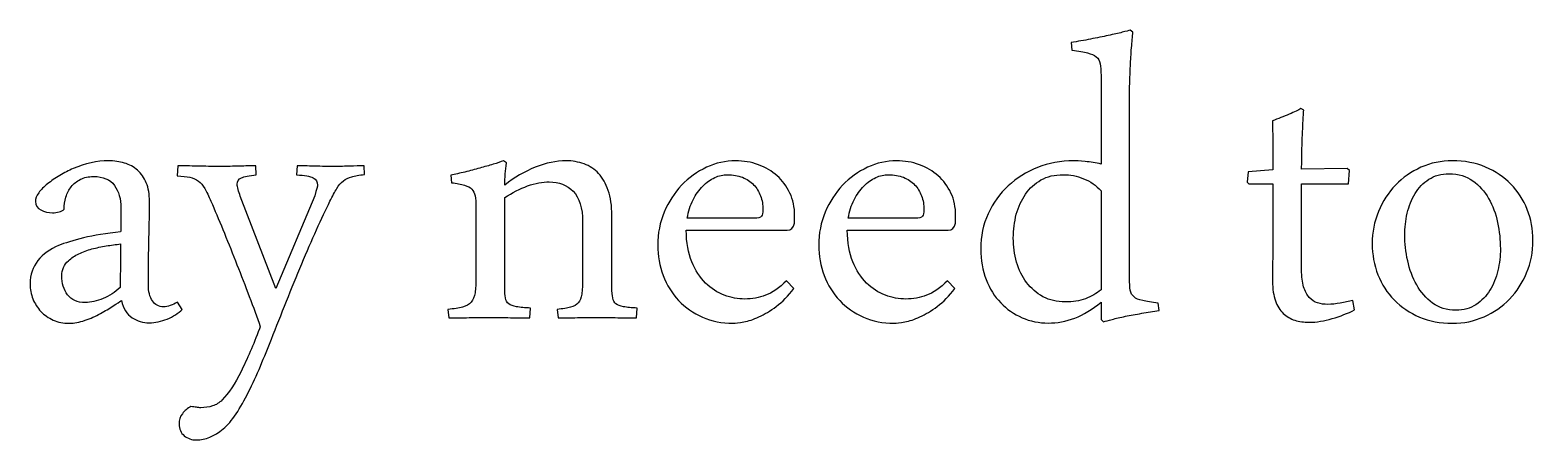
# Model space of a CAD drawing. Extents: x -294 to 276, y -108 to 146.
# Drawn here: x 41.1 to 64.42, y 48.2 to 54.56 of the extents above; entities that cross this region are included whole.
import ezdxf

# ---------------------------------------------------------------- set-up
doc = ezdxf.new("R2010")
doc.units = 0
doc.header["$MEASUREMENT"] = 0
doc.layers.add('OUTLINE', color=7, linetype='CONTINUOUS')

msp = doc.modelspace()

# ---------------------------------------------------------------- linework, layer by layer
at = {"layer": 'OUTLINE', "color": 250}
for points, knots in [([(58.2103, 54.5315), (58.2018, 54.4623), (58.1948, 54.3805), (58.1877, 54.2873), (58.1877, 54.2873), (58.1807, 54.1928), (58.175, 54.0996), (58.1708, 54.0051), (58.1708, 54.0051), (58.1665, 53.912), (58.1637, 53.8245), (58.1609, 53.7412), (58.1609, 53.7412), (58.1581, 53.658), (58.1567, 53.5931), (58.1567, 53.5423), (58.1567, 53.5423), (58.1567, 53.5423), (58.1567, 50.7144), (58.1567, 50.7144), (58.1567, 50.7144), (58.1567, 50.6354), (58.1609, 50.5719), (58.1694, 50.5267), (58.1694, 50.5267), (58.1778, 50.4815), (58.1962, 50.4463), (58.2272, 50.4209), (58.2272, 50.4209), (58.2569, 50.3969), (58.302, 50.3785), (58.3613, 50.3658), (58.3613, 50.3658), (58.4205, 50.3531), (58.4996, 50.3404), (58.5998, 50.3263), (58.5998, 50.3263), (58.5998, 50.3263), (58.6153, 50.2106), (58.6153, 50.2106), (58.6153, 50.2106), (58.5278, 50.1965), (58.4375, 50.1824), (58.3472, 50.1669), (58.3472, 50.1669), (58.2554, 50.1528), (58.1708, 50.1358), (58.0932, 50.1203), (58.0932, 50.1203), (58.0141, 50.1034), (57.945, 50.0878), (57.8857, 50.0723), (57.8857, 50.0723), (57.8265, 50.0568), (57.7827, 50.0455), (57.7559, 50.037), (57.7559, 50.037), (57.7559, 50.037), (57.715, 50.0695), (57.715, 50.0695), (57.715, 50.0695), (57.715, 50.0695), (57.715, 50.339), (57.715, 50.339), (57.715, 50.339), (57.5795, 50.2261), (57.4441, 50.1443), (57.3072, 50.0935), (57.3072, 50.0935), (57.1703, 50.0413), (57.0334, 50.0159), (56.8965, 50.0159), (56.8965, 50.0159), (56.7526, 50.0159), (56.6171, 50.0441), (56.4901, 50.0991), (56.4901, 50.0991), (56.3645, 50.1542), (56.2531, 50.2318), (56.1585, 50.3306), (56.1585, 50.3306), (56.0626, 50.4293), (55.9878, 50.5507), (55.9327, 50.6918), (55.9327, 50.6918), (55.8777, 50.8343), (55.8495, 50.9924), (55.8495, 51.1659), (55.8495, 51.1659), (55.8495, 51.3635), (55.8876, 51.5469), (55.9638, 51.7135), (55.9638, 51.7135), (56.04, 51.88), (56.143, 52.0239), (56.2742, 52.1453), (56.2742, 52.1453), (56.4041, 52.2666), (56.5565, 52.3612), (56.73, 52.4303), (56.73, 52.4303), (56.9036, 52.4994), (57.0899, 52.5347), (57.2888, 52.5347), (57.2888, 52.5347), (57.3269, 52.5347), (57.3876, 52.5305), (57.4709, 52.5234), (57.4709, 52.5234), (57.5527, 52.5164), (57.6346, 52.5037), (57.715, 52.4839), (57.715, 52.4839), (57.715, 52.4839), (57.715, 53.8569), (57.715, 53.8569), (57.715, 53.8569), (57.715, 53.9345), (57.7108, 53.9952), (57.7023, 54.0404), (57.7023, 54.0404), (57.6938, 54.0869), (57.6741, 54.1222), (57.6416, 54.149), (57.6416, 54.149), (57.6106, 54.1744), (57.5654, 54.1942), (57.5061, 54.2083), (57.5061, 54.2083), (57.4469, 54.2224), (57.3664, 54.2379), (57.2634, 54.2535), (57.2634, 54.2535), (57.2634, 54.2535), (57.2521, 54.3692), (57.2521, 54.3692), (57.2521, 54.3692), (57.3537, 54.3861), (57.4539, 54.4045), (57.5527, 54.4228), (57.5527, 54.4228), (57.6529, 54.4426), (57.7446, 54.4609), (57.8279, 54.4792), (57.8279, 54.4792), (57.9125, 54.4976), (57.9845, 54.5131), (58.0438, 54.5286), (58.0438, 54.5286), (58.103, 54.5442), (58.144, 54.5554), (58.1694, 54.5639), (58.1694, 54.5639), (58.1694, 54.5639), (58.2103, 54.5315), (58.2103, 54.5315)], [0, 0, 0, 0, 0.025, 0.025, 0.025, 0.025, 0.05, 0.05, 0.05, 0.05, 0.075, 0.075, 0.075, 0.075, 0.1, 0.1, 0.1, 0.1, 0.125, 0.125, 0.125, 0.125, 0.15, 0.15, 0.15, 0.15, 0.175, 0.175, 0.175, 0.175, 0.2, 0.2, 0.2, 0.2, 0.225, 0.225, 0.225, 0.225, 0.25, 0.25, 0.25, 0.25, 0.275, 0.275, 0.275, 0.275, 0.3, 0.3, 0.3, 0.3, 0.325, 0.325, 0.325, 0.325, 0.35, 0.35, 0.35, 0.35, 0.375, 0.375, 0.375, 0.375, 0.4, 0.4, 0.4, 0.4, 0.425, 0.425, 0.425, 0.425, 0.45, 0.45, 0.45, 0.45, 0.475, 0.475, 0.475, 0.475, 0.5, 0.5, 0.5, 0.5, 0.525, 0.525, 0.525, 0.525, 0.55, 0.55, 0.55, 0.55, 0.575, 0.575, 0.575, 0.575, 0.6, 0.6, 0.6, 0.6, 0.625, 0.625, 0.625, 0.625, 0.65, 0.65, 0.65, 0.65, 0.675, 0.675, 0.675, 0.675, 0.7, 0.7, 0.7, 0.7, 0.725, 0.725, 0.725, 0.725, 0.75, 0.75, 0.75, 0.75, 0.775, 0.775, 0.775, 0.775, 0.8, 0.8, 0.8, 0.8, 0.825, 0.825, 0.825, 0.825, 0.85, 0.85, 0.85, 0.85, 0.875, 0.875, 0.875, 0.875, 0.9, 0.9, 0.9, 0.9, 0.925, 0.925, 0.925, 0.925, 0.95, 0.95, 0.95, 0.95, 1, 1, 1, 1]), ([(60.8604, 53.3193), (60.8548, 53.253), (60.8491, 53.1768), (60.8463, 53.0907), (60.8463, 53.0907), (60.8421, 53.0032), (60.8378, 52.9171), (60.835, 52.8296), (60.835, 52.8296), (60.8322, 52.7422), (60.8308, 52.6617), (60.8294, 52.5855), (60.8294, 52.5855), (60.828, 52.5093), (60.8266, 52.4486), (60.8266, 52.4021), (60.8266, 52.4021), (60.8266, 52.4021), (61.5335, 52.4148), (61.5335, 52.4148), (61.5335, 52.4148), (61.5335, 52.4148), (61.5674, 52.3851), (61.5674, 52.3851), (61.5674, 52.3851), (61.5674, 52.3851), (61.5547, 52.1749), (61.5547, 52.1749), (61.5547, 52.1749), (61.5547, 52.1749), (60.8266, 52.1749), (60.8266, 52.1749), (60.8266, 52.1749), (60.8266, 52.1749), (60.8266, 50.8428), (60.8266, 50.8428), (60.8266, 50.8428), (60.8266, 50.7355), (60.8378, 50.6481), (60.8576, 50.5789), (60.8576, 50.5789), (60.8788, 50.5098), (60.907, 50.4547), (60.9451, 50.4138), (60.9451, 50.4138), (60.9818, 50.3715), (61.0255, 50.3433), (61.0749, 50.3291), (61.0749, 50.3291), (61.1243, 50.3136), (61.1779, 50.3052), (61.2358, 50.3052), (61.2358, 50.3052), (61.2965, 50.3052), (61.36, 50.3122), (61.4263, 50.3263), (61.4263, 50.3263), (61.4926, 50.3404), (61.5575, 50.3545), (61.621, 50.3672), (61.621, 50.3672), (61.621, 50.3672), (61.6492, 50.2191), (61.6492, 50.2191), (61.6492, 50.2191), (61.542, 50.1669), (61.4263, 50.1217), (61.3021, 50.085), (61.3021, 50.085), (61.1779, 50.0469), (61.058, 50.0286), (60.9423, 50.0286), (60.9423, 50.0286), (60.8632, 50.0286), (60.7885, 50.0385), (60.7221, 50.0596), (60.7221, 50.0596), (60.6544, 50.0808), (60.5937, 50.1161), (60.5415, 50.1655), (60.5415, 50.1655), (60.4893, 50.2148), (60.4484, 50.2798), (60.4202, 50.3616), (60.4202, 50.3616), (60.3905, 50.4434), (60.3764, 50.5422), (60.3764, 50.6608), (60.3764, 50.6608), (60.3764, 50.6608), (60.3764, 50.7722), (60.3764, 50.7722), (60.3764, 50.7722), (60.3764, 50.823), (60.3764, 50.9021), (60.3778, 51.0121), (60.3778, 51.0121), (60.3792, 51.1236), (60.3806, 51.2704), (60.3806, 51.4552), (60.3806, 51.4552), (60.3806, 51.4552), (60.3806, 52.1749), (60.3806, 52.1749), (60.3806, 52.1749), (60.3806, 52.1749), (60.0081, 52.1749), (60.0081, 52.1749), (60.0081, 52.1749), (60.0081, 52.1749), (59.9799, 52.2031), (59.9799, 52.2031), (59.9799, 52.2031), (59.9799, 52.2031), (59.9954, 52.364), (59.9954, 52.364), (59.9954, 52.364), (59.9954, 52.364), (60.3806, 52.3936), (60.3806, 52.3936), (60.3806, 52.3936), (60.3806, 52.3936), (60.3806, 52.7365), (60.3806, 52.7365), (60.3806, 52.7365), (60.3806, 52.8057), (60.3792, 52.8762), (60.3778, 52.9468), (60.3778, 52.9468), (60.3764, 53.0187), (60.3764, 53.0879), (60.3764, 53.1542), (60.3764, 53.1542), (60.4173, 53.1711), (60.4611, 53.1881), (60.5048, 53.2064), (60.5048, 53.2064), (60.5486, 53.2233), (60.5909, 53.2417), (60.6332, 53.2572), (60.6332, 53.2572), (60.6742, 53.2741), (60.7108, 53.2897), (60.7419, 53.3052), (60.7419, 53.3052), (60.7743, 53.3207), (60.7983, 53.3334), (60.8153, 53.3447), (60.8153, 53.3447), (60.8153, 53.3447), (60.8604, 53.3193), (60.8604, 53.3193)], [0, 0, 0, 0, 0.025641, 0.025641, 0.025641, 0.025641, 0.0512821, 0.0512821, 0.0512821, 0.0512821, 0.0769231, 0.0769231, 0.0769231, 0.0769231, 0.1025641, 0.1025641, 0.1025641, 0.1025641, 0.1282051, 0.1282051, 0.1282051, 0.1282051, 0.1538462, 0.1538462, 0.1538462, 0.1538462, 0.1794872, 0.1794872, 0.1794872, 0.1794872, 0.2051282, 0.2051282, 0.2051282, 0.2051282, 0.2307692, 0.2307692, 0.2307692, 0.2307692, 0.2564103, 0.2564103, 0.2564103, 0.2564103, 0.2820513, 0.2820513, 0.2820513, 0.2820513, 0.3076923, 0.3076923, 0.3076923, 0.3076923, 0.3333333, 0.3333333, 0.3333333, 0.3333333, 0.3589744, 0.3589744, 0.3589744, 0.3589744, 0.3846154, 0.3846154, 0.3846154, 0.3846154, 0.4102564, 0.4102564, 0.4102564, 0.4102564, 0.4358974, 0.4358974, 0.4358974, 0.4358974, 0.4615385, 0.4615385, 0.4615385, 0.4615385, 0.4871795, 0.4871795, 0.4871795, 0.4871795, 0.5128205, 0.5128205, 0.5128205, 0.5128205, 0.5384615, 0.5384615, 0.5384615, 0.5384615, 0.5641026, 0.5641026, 0.5641026, 0.5641026, 0.5897436, 0.5897436, 0.5897436, 0.5897436, 0.6153846, 0.6153846, 0.6153846, 0.6153846, 0.6410256, 0.6410256, 0.6410256, 0.6410256, 0.6666667, 0.6666667, 0.6666667, 0.6666667, 0.6923077, 0.6923077, 0.6923077, 0.6923077, 0.7179487, 0.7179487, 0.7179487, 0.7179487, 0.7435897, 0.7435897, 0.7435897, 0.7435897, 0.7692308, 0.7692308, 0.7692308, 0.7692308, 0.7948718, 0.7948718, 0.7948718, 0.7948718, 0.8205128, 0.8205128, 0.8205128, 0.8205128, 0.8461538, 0.8461538, 0.8461538, 0.8461538, 0.8717949, 0.8717949, 0.8717949, 0.8717949, 0.8974359, 0.8974359, 0.8974359, 0.8974359, 0.9230769, 0.9230769, 0.9230769, 0.9230769, 0.9487179, 0.9487179, 0.9487179, 0.9487179, 1, 1, 1, 1]), ([(42.5074, 51.4298), (42.5102, 51.4496), (42.5116, 51.4736), (42.5116, 51.5004), (42.5116, 51.5004), (42.5116, 51.5004), (42.5116, 51.8024), (42.5116, 51.8024), (42.5116, 51.8024), (42.5116, 51.9435), (42.4777, 52.0592), (42.4114, 52.1523), (42.4114, 52.1523), (42.3437, 52.244), (42.235, 52.2906), (42.0868, 52.2906), (42.0868, 52.2906), (42.0064, 52.2906), (41.9387, 52.2751), (41.8822, 52.2469), (41.8822, 52.2469), (41.8258, 52.2172), (41.7778, 52.1805), (41.7411, 52.1326), (41.7411, 52.1326), (41.7044, 52.086), (41.6762, 52.0324), (41.6579, 51.9717), (41.6579, 51.9717), (41.6409, 51.911), (41.6311, 51.8475), (41.6311, 51.7812), (41.6311, 51.7812), (41.5873, 51.7459), (41.5266, 51.7276), (41.449, 51.7276), (41.449, 51.7276), (41.3869, 51.7276), (41.3263, 51.7417), (41.2698, 51.7713), (41.2698, 51.7713), (41.2134, 51.7995), (41.1851, 51.8433), (41.1851, 51.9011), (41.1851, 51.9011), (41.1851, 51.9463), (41.2021, 51.9914), (41.2374, 52.038), (41.2374, 52.038), (41.2712, 52.0846), (41.3164, 52.1311), (41.3728, 52.1763), (41.3728, 52.1763), (41.4293, 52.2215), (41.4928, 52.2652), (41.5619, 52.3061), (41.5619, 52.3061), (41.6296, 52.3485), (41.7002, 52.3837), (41.7722, 52.4148), (41.7722, 52.4148), (41.957, 52.4938), (42.1391, 52.5347), (42.3183, 52.5347), (42.3183, 52.5347), (42.4058, 52.5347), (42.489, 52.522), (42.5652, 52.4994), (42.5652, 52.4994), (42.6428, 52.4755), (42.7106, 52.4388), (42.7684, 52.388), (42.7684, 52.388), (42.8263, 52.3358), (42.8714, 52.2708), (42.9053, 52.1904), (42.9053, 52.1904), (42.9378, 52.1114), (42.9547, 52.0154), (42.9547, 51.9054), (42.9547, 51.9054), (42.9547, 51.7403), (42.9519, 51.5498), (42.9462, 51.3324), (42.9462, 51.3324), (42.9406, 51.1165), (42.9378, 50.8767), (42.9378, 50.6114), (42.9378, 50.6114), (42.9378, 50.5041), (42.9589, 50.4195), (42.9998, 50.3602), (42.9998, 50.3602), (43.0408, 50.2995), (43.0986, 50.2685), (43.1734, 50.2685), (43.1734, 50.2685), (43.2397, 50.2685), (43.3117, 50.2925), (43.3879, 50.339), (43.3879, 50.339), (43.3879, 50.339), (43.4627, 50.2275), (43.4627, 50.2275), (43.4627, 50.2275), (43.3992, 50.1669), (43.3216, 50.1175), (43.2299, 50.078), (43.2299, 50.078), (43.1367, 50.0399), (43.0436, 50.0201), (42.9505, 50.0201), (42.9505, 50.0201), (42.8545, 50.0201), (42.7656, 50.0469), (42.6838, 50.0991), (42.6838, 50.0991), (42.6019, 50.1513), (42.5483, 50.2417), (42.5201, 50.3672), (42.5201, 50.3672), (42.4933, 50.3489), (42.4495, 50.3193), (42.3917, 50.2812), (42.3917, 50.2812), (42.3338, 50.2431), (42.2689, 50.2036), (42.1941, 50.1626), (42.1941, 50.1626), (42.1193, 50.1231), (42.0389, 50.0878), (41.9542, 50.0582), (41.9542, 50.0582), (41.8681, 50.0272), (41.7877, 50.0116), (41.7101, 50.0116), (41.7101, 50.0116), (41.6198, 50.0116), (41.5365, 50.0286), (41.4617, 50.0624), (41.4617, 50.0624), (41.3869, 50.0949), (41.3234, 50.1401), (41.2698, 50.1965), (41.2698, 50.1965), (41.2162, 50.2529), (41.1753, 50.3179), (41.1456, 50.3898), (41.1456, 50.3898), (41.1174, 50.4632), (41.1019, 50.5408), (41.1019, 50.6241), (41.1019, 50.6241), (41.1019, 50.7652), (41.1428, 50.8851), (41.2247, 50.9853), (41.2247, 50.9853), (41.3051, 51.0869), (41.4123, 51.1645), (41.545, 51.2196), (41.545, 51.2196), (41.6409, 51.2577), (41.7693, 51.2972), (41.9316, 51.3367), (41.9316, 51.3367), (42.0925, 51.3776), (42.2844, 51.4086), (42.5074, 51.4298)], [0, 0, 0, 0, 0.0232558, 0.0232558, 0.0232558, 0.0232558, 0.0465116, 0.0465116, 0.0465116, 0.0465116, 0.0697674, 0.0697674, 0.0697674, 0.0697674, 0.0930233, 0.0930233, 0.0930233, 0.0930233, 0.1162791, 0.1162791, 0.1162791, 0.1162791, 0.1395349, 0.1395349, 0.1395349, 0.1395349, 0.1627907, 0.1627907, 0.1627907, 0.1627907, 0.1860465, 0.1860465, 0.1860465, 0.1860465, 0.2093023, 0.2093023, 0.2093023, 0.2093023, 0.2325581, 0.2325581, 0.2325581, 0.2325581, 0.255814, 0.255814, 0.255814, 0.255814, 0.2790698, 0.2790698, 0.2790698, 0.2790698, 0.3023256, 0.3023256, 0.3023256, 0.3023256, 0.3255814, 0.3255814, 0.3255814, 0.3255814, 0.3488372, 0.3488372, 0.3488372, 0.3488372, 0.372093, 0.372093, 0.372093, 0.372093, 0.3953488, 0.3953488, 0.3953488, 0.3953488, 0.4186047, 0.4186047, 0.4186047, 0.4186047, 0.4418605, 0.4418605, 0.4418605, 0.4418605, 0.4651163, 0.4651163, 0.4651163, 0.4651163, 0.4883721, 0.4883721, 0.4883721, 0.4883721, 0.5116279, 0.5116279, 0.5116279, 0.5116279, 0.5348837, 0.5348837, 0.5348837, 0.5348837, 0.5581395, 0.5581395, 0.5581395, 0.5581395, 0.5813953, 0.5813953, 0.5813953, 0.5813953, 0.6046512, 0.6046512, 0.6046512, 0.6046512, 0.627907, 0.627907, 0.627907, 0.627907, 0.6511628, 0.6511628, 0.6511628, 0.6511628, 0.6744186, 0.6744186, 0.6744186, 0.6744186, 0.6976744, 0.6976744, 0.6976744, 0.6976744, 0.7209302, 0.7209302, 0.7209302, 0.7209302, 0.744186, 0.744186, 0.744186, 0.744186, 0.7674419, 0.7674419, 0.7674419, 0.7674419, 0.7906977, 0.7906977, 0.7906977, 0.7906977, 0.8139535, 0.8139535, 0.8139535, 0.8139535, 0.8372093, 0.8372093, 0.8372093, 0.8372093, 0.8604651, 0.8604651, 0.8604651, 0.8604651, 0.8837209, 0.8837209, 0.8837209, 0.8837209, 0.9069767, 0.9069767, 0.9069767, 0.9069767, 0.9302326, 0.9302326, 0.9302326, 0.9302326, 0.9534884, 0.9534884, 0.9534884, 0.9534884, 1, 1, 1, 1]), ([(46.2906, 52.3231), (46.2073, 52.3118), (46.141, 52.3005), (46.0916, 52.2864), (46.0916, 52.2864), (46.0422, 52.2723), (45.9985, 52.2511), (45.9618, 52.2215), (45.9618, 52.2215), (45.9237, 52.1932), (45.8898, 52.1537), (45.8602, 52.1043), (45.8602, 52.1043), (45.8306, 52.0549), (45.7939, 51.9886), (45.7529, 51.9054), (45.7529, 51.9054), (45.6894, 51.7784), (45.6203, 51.6316), (45.5455, 51.4651), (45.5455, 51.4651), (45.4721, 51.2986), (45.3945, 51.1222), (45.3169, 50.9345), (45.3169, 50.9345), (45.2379, 50.7468), (45.1589, 50.5535), (45.0784, 50.3531), (45.0784, 50.3531), (44.9994, 50.1542), (44.9218, 49.9566), (44.847, 49.7647), (44.847, 49.7647), (44.792, 49.6292), (44.7355, 49.4909), (44.6763, 49.3484), (44.6763, 49.3484), (44.617, 49.2073), (44.5549, 49.0718), (44.4914, 48.9463), (44.4914, 48.9463), (44.4279, 48.8193), (44.363, 48.705), (44.2981, 48.6048), (44.2981, 48.6048), (44.2318, 48.5046), (44.1654, 48.427), (44.0991, 48.3747), (44.0991, 48.3747), (43.9608, 48.259), (43.8225, 48.2012), (43.6814, 48.2012), (43.6814, 48.2012), (43.6095, 48.2012), (43.5474, 48.2238), (43.4937, 48.2675), (43.4937, 48.2675), (43.4401, 48.3112), (43.4133, 48.3719), (43.4133, 48.4495), (43.4133, 48.4495), (43.4133, 48.5102), (43.4302, 48.5638), (43.4641, 48.609), (43.4641, 48.609), (43.4994, 48.6541), (43.5431, 48.6923), (43.5982, 48.7219), (43.5982, 48.7219), (43.6292, 48.7162), (43.656, 48.712), (43.6814, 48.7078), (43.6814, 48.7078), (43.7068, 48.7035), (43.7294, 48.7021), (43.752, 48.7021), (43.752, 48.7021), (43.8155, 48.7021), (43.8747, 48.7106), (43.9312, 48.7289), (43.9312, 48.7289), (43.9876, 48.7459), (44.0384, 48.7769), (44.0822, 48.8221), (44.0822, 48.8221), (44.1824, 48.9265), (44.2783, 49.0733), (44.3743, 49.2638), (44.3743, 49.2638), (44.4688, 49.4543), (44.5648, 49.6744), (44.6607, 49.9256), (44.6607, 49.9256), (44.6607, 49.9256), (44.6692, 49.958), (44.6692, 49.958), (44.6692, 49.958), (44.6692, 49.958), (44.6565, 50.0159), (44.6565, 50.0159), (44.6565, 50.0159), (44.6015, 50.1655), (44.5422, 50.3221), (44.4787, 50.4872), (44.4787, 50.4872), (44.4166, 50.6537), (44.3517, 50.8188), (44.2868, 50.9839), (44.2868, 50.9839), (44.2219, 51.149), (44.157, 51.3099), (44.0935, 51.4679), (44.0935, 51.4679), (44.0286, 51.6246), (43.9665, 51.7713), (43.9086, 51.9054), (43.9086, 51.9054), (43.8733, 51.9886), (43.8409, 52.0549), (43.8112, 52.1043), (43.8112, 52.1043), (43.783, 52.1537), (43.7492, 52.1918), (43.7125, 52.22), (43.7125, 52.22), (43.6758, 52.2469), (43.6306, 52.2666), (43.5798, 52.2779), (43.5798, 52.2779), (43.529, 52.2892), (43.4641, 52.2977), (43.3837, 52.3019), (43.3837, 52.3019), (43.3837, 52.3019), (43.3921, 52.4557), (43.3921, 52.4557), (43.3921, 52.4557), (43.4825, 52.4557), (43.5855, 52.4543), (43.6984, 52.4515), (43.6984, 52.4515), (43.8112, 52.4486), (43.9298, 52.4472), (44.054, 52.4472), (44.054, 52.4472), (44.1612, 52.4472), (44.26, 52.4486), (44.3489, 52.4515), (44.3489, 52.4515), (44.4392, 52.4543), (44.5239, 52.4557), (44.6029, 52.4557), (44.6029, 52.4557), (44.6029, 52.4557), (44.6113, 52.3188), (44.6113, 52.3188), (44.6113, 52.3188), (44.5013, 52.3047), (44.4237, 52.2892), (44.3799, 52.2694), (44.3799, 52.2694), (44.3362, 52.2497), (44.3136, 52.2172), (44.3136, 52.1707), (44.3136, 52.1707), (44.3136, 52.1481), (44.3192, 52.1213), (44.3291, 52.0902), (44.3291, 52.0902), (44.3376, 52.0578), (44.3503, 52.0225), (44.363, 51.9844), (44.363, 51.9844), (44.363, 51.9844), (44.9133, 50.5535), (44.9133, 50.5535), (44.9133, 50.5535), (44.9133, 50.5535), (45.5173, 51.9929), (45.5173, 51.9929), (45.5173, 51.9929), (45.5469, 52.0888), (45.5624, 52.1438), (45.5624, 52.158), (45.5624, 52.158), (45.5624, 52.2102), (45.5385, 52.2483), (45.4919, 52.2708), (45.4919, 52.2708), (45.4453, 52.2948), (45.3607, 52.3089), (45.2365, 52.3146), (45.2365, 52.3146), (45.2365, 52.3146), (45.2435, 52.4557), (45.2435, 52.4557), (45.2435, 52.4557), (45.3296, 52.4557), (45.4143, 52.4543), (45.4961, 52.4515), (45.4961, 52.4515), (45.5794, 52.4486), (45.6838, 52.4472), (45.8108, 52.4472), (45.8108, 52.4472), (45.9068, 52.4472), (45.9928, 52.4486), (46.0662, 52.4515), (46.0662, 52.4515), (46.141, 52.4543), (46.213, 52.4557), (46.2821, 52.4557), (46.2821, 52.4557), (46.2821, 52.4557), (46.2906, 52.3231), (46.2906, 52.3231)], [0, 0, 0, 0, 0.0181818, 0.0181818, 0.0181818, 0.0181818, 0.0363636, 0.0363636, 0.0363636, 0.0363636, 0.0545455, 0.0545455, 0.0545455, 0.0545455, 0.0727273, 0.0727273, 0.0727273, 0.0727273, 0.0909091, 0.0909091, 0.0909091, 0.0909091, 0.1090909, 0.1090909, 0.1090909, 0.1090909, 0.1272727, 0.1272727, 0.1272727, 0.1272727, 0.1454545, 0.1454545, 0.1454545, 0.1454545, 0.1636364, 0.1636364, 0.1636364, 0.1636364, 0.1818182, 0.1818182, 0.1818182, 0.1818182, 0.2, 0.2, 0.2, 0.2, 0.2181818, 0.2181818, 0.2181818, 0.2181818, 0.2363636, 0.2363636, 0.2363636, 0.2363636, 0.2545455, 0.2545455, 0.2545455, 0.2545455, 0.2727273, 0.2727273, 0.2727273, 0.2727273, 0.2909091, 0.2909091, 0.2909091, 0.2909091, 0.3090909, 0.3090909, 0.3090909, 0.3090909, 0.3272727, 0.3272727, 0.3272727, 0.3272727, 0.3454545, 0.3454545, 0.3454545, 0.3454545, 0.3636364, 0.3636364, 0.3636364, 0.3636364, 0.3818182, 0.3818182, 0.3818182, 0.3818182, 0.4, 0.4, 0.4, 0.4, 0.4181818, 0.4181818, 0.4181818, 0.4181818, 0.4363636, 0.4363636, 0.4363636, 0.4363636, 0.4545455, 0.4545455, 0.4545455, 0.4545455, 0.4727273, 0.4727273, 0.4727273, 0.4727273, 0.4909091, 0.4909091, 0.4909091, 0.4909091, 0.5090909, 0.5090909, 0.5090909, 0.5090909, 0.5272727, 0.5272727, 0.5272727, 0.5272727, 0.5454545, 0.5454545, 0.5454545, 0.5454545, 0.5636364, 0.5636364, 0.5636364, 0.5636364, 0.5818182, 0.5818182, 0.5818182, 0.5818182, 0.6, 0.6, 0.6, 0.6, 0.6181818, 0.6181818, 0.6181818, 0.6181818, 0.6363636, 0.6363636, 0.6363636, 0.6363636, 0.6545455, 0.6545455, 0.6545455, 0.6545455, 0.6727273, 0.6727273, 0.6727273, 0.6727273, 0.6909091, 0.6909091, 0.6909091, 0.6909091, 0.7090909, 0.7090909, 0.7090909, 0.7090909, 0.7272727, 0.7272727, 0.7272727, 0.7272727, 0.7454545, 0.7454545, 0.7454545, 0.7454545, 0.7636364, 0.7636364, 0.7636364, 0.7636364, 0.7818182, 0.7818182, 0.7818182, 0.7818182, 0.8, 0.8, 0.8, 0.8, 0.8181818, 0.8181818, 0.8181818, 0.8181818, 0.8363636, 0.8363636, 0.8363636, 0.8363636, 0.8545455, 0.8545455, 0.8545455, 0.8545455, 0.8727273, 0.8727273, 0.8727273, 0.8727273, 0.8909091, 0.8909091, 0.8909091, 0.8909091, 0.9090909, 0.9090909, 0.9090909, 0.9090909, 0.9272727, 0.9272727, 0.9272727, 0.9272727, 0.9454545, 0.9454545, 0.9454545, 0.9454545, 0.9636364, 0.9636364, 0.9636364, 0.9636364, 1, 1, 1, 1]), ([(48.8546, 50.0949), (48.7657, 50.0949), (48.6669, 50.0963), (48.5568, 50.0991), (48.5568, 50.0991), (48.4468, 50.102), (48.3254, 50.1034), (48.1928, 50.1034), (48.1928, 50.1034), (48.0855, 50.1034), (47.9783, 50.102), (47.8724, 50.0991), (47.8724, 50.0991), (47.7666, 50.0963), (47.6749, 50.0949), (47.5973, 50.0949), (47.5973, 50.0949), (47.5973, 50.0949), (47.5846, 50.2275), (47.5846, 50.2275), (47.5846, 50.2275), (47.6791, 50.236), (47.7539, 50.2473), (47.8103, 50.2642), (47.8103, 50.2642), (47.8668, 50.2812), (47.9105, 50.3066), (47.943, 50.3404), (47.943, 50.3404), (47.974, 50.3757), (47.9952, 50.4237), (48.0051, 50.4858), (48.0051, 50.4858), (48.0135, 50.5479), (48.0192, 50.6311), (48.0192, 50.7355), (48.0192, 50.7355), (48.0192, 50.7355), (48.0192, 51.8066), (48.0192, 51.8066), (48.0192, 51.8066), (48.0192, 51.8842), (48.015, 51.9449), (48.0065, 51.9886), (48.0065, 51.9886), (47.998, 52.0324), (47.9811, 52.0676), (47.9543, 52.0945), (47.9543, 52.0945), (47.9289, 52.1199), (47.8908, 52.1396), (47.8386, 52.1537), (47.8386, 52.1537), (47.7878, 52.1678), (47.7214, 52.1819), (47.6382, 52.1946), (47.6382, 52.1946), (47.6382, 52.1946), (47.6269, 52.3104), (47.6269, 52.3104), (47.6269, 52.3104), (47.6946, 52.3245), (47.7694, 52.3414), (47.847, 52.3597), (47.847, 52.3597), (47.9261, 52.3795), (48.0023, 52.3993), (48.077, 52.4204), (48.077, 52.4204), (48.1518, 52.4416), (48.221, 52.4613), (48.2859, 52.4797), (48.2859, 52.4797), (48.3508, 52.4994), (48.403, 52.5178), (48.4453, 52.5347), (48.4453, 52.5347), (48.4453, 52.5347), (48.4947, 52.5009), (48.4947, 52.5009), (48.4947, 52.5009), (48.4863, 52.443), (48.4792, 52.3866), (48.4736, 52.3301), (48.4736, 52.3301), (48.4679, 52.2723), (48.4651, 52.2158), (48.4651, 52.158), (48.4651, 52.158), (48.6147, 52.2765), (48.7727, 52.3682), (48.9392, 52.4345), (48.9392, 52.4345), (49.1058, 52.5009), (49.2652, 52.5347), (49.4162, 52.5347), (49.4162, 52.5347), (49.515, 52.5347), (49.6081, 52.5178), (49.6956, 52.4867), (49.6956, 52.4867), (49.7817, 52.4543), (49.8579, 52.4049), (49.9214, 52.3358), (49.9214, 52.3358), (49.9835, 52.2666), (50.0343, 52.1791), (50.071, 52.0733), (50.071, 52.0733), (50.1091, 51.9675), (50.1274, 51.8376), (50.1274, 51.6866), (50.1274, 51.6866), (50.1274, 51.6866), (50.1274, 50.5662), (50.1274, 50.5662), (50.1274, 50.5662), (50.1274, 50.4999), (50.1316, 50.4477), (50.1401, 50.4068), (50.1401, 50.4068), (50.1486, 50.3672), (50.1655, 50.3362), (50.1909, 50.3136), (50.1909, 50.3136), (50.2177, 50.2925), (50.2572, 50.2769), (50.3094, 50.2685), (50.3094, 50.2685), (50.3616, 50.26), (50.4322, 50.2529), (50.5197, 50.2473), (50.5197, 50.2473), (50.5197, 50.2473), (50.5112, 50.0949), (50.5112, 50.0949), (50.5112, 50.0949), (50.4237, 50.0949), (50.3264, 50.0963), (50.2205, 50.0991), (50.2205, 50.0991), (50.1147, 50.102), (49.9948, 50.1034), (49.8635, 50.1034), (49.8635, 50.1034), (49.7549, 50.1034), (49.6533, 50.102), (49.5545, 50.0991), (49.5545, 50.0991), (49.4571, 50.0963), (49.3696, 50.0949), (49.292, 50.0949), (49.292, 50.0949), (49.292, 50.0949), (49.2793, 50.2275), (49.2793, 50.2275), (49.2793, 50.2275), (49.3654, 50.236), (49.4345, 50.2459), (49.4868, 50.26), (49.4868, 50.26), (49.539, 50.2741), (49.5785, 50.2967), (49.6067, 50.3291), (49.6067, 50.3291), (49.6335, 50.3602), (49.6519, 50.4053), (49.6603, 50.4646), (49.6603, 50.4646), (49.6688, 50.5239), (49.673, 50.6057), (49.673, 50.7116), (49.673, 50.7116), (49.673, 50.7116), (49.673, 51.5836), (49.673, 51.5836), (49.673, 51.5836), (49.673, 51.8038), (49.6236, 51.9632), (49.5263, 52.0606), (49.5263, 52.0606), (49.4275, 52.158), (49.3047, 52.2073), (49.1566, 52.2073), (49.1566, 52.2073), (49.0507, 52.2073), (48.9392, 52.1862), (48.8207, 52.1438), (48.8207, 52.1438), (48.7022, 52.1001), (48.5836, 52.0408), (48.4651, 51.9632), (48.4651, 51.9632), (48.4651, 51.9632), (48.4651, 50.5662), (48.4651, 50.5662), (48.4651, 50.5662), (48.4651, 50.4999), (48.4693, 50.4477), (48.4764, 50.4068), (48.4764, 50.4068), (48.482, 50.3672), (48.5004, 50.3362), (48.5272, 50.3136), (48.5272, 50.3136), (48.5554, 50.2925), (48.5963, 50.2769), (48.65, 50.2685), (48.65, 50.2685), (48.7036, 50.26), (48.7755, 50.2529), (48.8659, 50.2473), (48.8659, 50.2473), (48.8659, 50.2473), (48.8546, 50.0949), (48.8546, 50.0949)], [0, 0, 0, 0, 0.0181818, 0.0181818, 0.0181818, 0.0181818, 0.0363636, 0.0363636, 0.0363636, 0.0363636, 0.0545455, 0.0545455, 0.0545455, 0.0545455, 0.0727273, 0.0727273, 0.0727273, 0.0727273, 0.0909091, 0.0909091, 0.0909091, 0.0909091, 0.1090909, 0.1090909, 0.1090909, 0.1090909, 0.1272727, 0.1272727, 0.1272727, 0.1272727, 0.1454545, 0.1454545, 0.1454545, 0.1454545, 0.1636364, 0.1636364, 0.1636364, 0.1636364, 0.1818182, 0.1818182, 0.1818182, 0.1818182, 0.2, 0.2, 0.2, 0.2, 0.2181818, 0.2181818, 0.2181818, 0.2181818, 0.2363636, 0.2363636, 0.2363636, 0.2363636, 0.2545455, 0.2545455, 0.2545455, 0.2545455, 0.2727273, 0.2727273, 0.2727273, 0.2727273, 0.2909091, 0.2909091, 0.2909091, 0.2909091, 0.3090909, 0.3090909, 0.3090909, 0.3090909, 0.3272727, 0.3272727, 0.3272727, 0.3272727, 0.3454545, 0.3454545, 0.3454545, 0.3454545, 0.3636364, 0.3636364, 0.3636364, 0.3636364, 0.3818182, 0.3818182, 0.3818182, 0.3818182, 0.4, 0.4, 0.4, 0.4, 0.4181818, 0.4181818, 0.4181818, 0.4181818, 0.4363636, 0.4363636, 0.4363636, 0.4363636, 0.4545455, 0.4545455, 0.4545455, 0.4545455, 0.4727273, 0.4727273, 0.4727273, 0.4727273, 0.4909091, 0.4909091, 0.4909091, 0.4909091, 0.5090909, 0.5090909, 0.5090909, 0.5090909, 0.5272727, 0.5272727, 0.5272727, 0.5272727, 0.5454545, 0.5454545, 0.5454545, 0.5454545, 0.5636364, 0.5636364, 0.5636364, 0.5636364, 0.5818182, 0.5818182, 0.5818182, 0.5818182, 0.6, 0.6, 0.6, 0.6, 0.6181818, 0.6181818, 0.6181818, 0.6181818, 0.6363636, 0.6363636, 0.6363636, 0.6363636, 0.6545455, 0.6545455, 0.6545455, 0.6545455, 0.6727273, 0.6727273, 0.6727273, 0.6727273, 0.6909091, 0.6909091, 0.6909091, 0.6909091, 0.7090909, 0.7090909, 0.7090909, 0.7090909, 0.7272727, 0.7272727, 0.7272727, 0.7272727, 0.7454545, 0.7454545, 0.7454545, 0.7454545, 0.7636364, 0.7636364, 0.7636364, 0.7636364, 0.7818182, 0.7818182, 0.7818182, 0.7818182, 0.8, 0.8, 0.8, 0.8, 0.8181818, 0.8181818, 0.8181818, 0.8181818, 0.8363636, 0.8363636, 0.8363636, 0.8363636, 0.8545455, 0.8545455, 0.8545455, 0.8545455, 0.8727273, 0.8727273, 0.8727273, 0.8727273, 0.8909091, 0.8909091, 0.8909091, 0.8909091, 0.9090909, 0.9090909, 0.9090909, 0.9090909, 0.9272727, 0.9272727, 0.9272727, 0.9272727, 0.9454545, 0.9454545, 0.9454545, 0.9454545, 0.9636364, 0.9636364, 0.9636364, 0.9636364, 1, 1, 1, 1]), ([(52.951, 50.5535), (52.8621, 50.4378), (52.7718, 50.3447), (52.6773, 50.2741), (52.6773, 50.2741), (52.5841, 50.205), (52.4938, 50.1499), (52.4091, 50.1118), (52.4091, 50.1118), (52.3231, 50.0723), (52.2455, 50.0469), (52.1735, 50.0328), (52.1735, 50.0328), (52.1015, 50.0187), (52.0451, 50.0116), (52.0041, 50.0116), (52.0041, 50.0116), (51.8334, 50.0116), (51.6754, 50.0441), (51.5328, 50.1076), (51.5328, 50.1076), (51.3889, 50.1711), (51.2661, 50.2572), (51.1631, 50.3672), (51.1631, 50.3672), (51.0587, 50.4773), (50.9797, 50.6071), (50.9232, 50.7539), (50.9232, 50.7539), (50.8668, 50.9021), (50.8386, 51.0587), (50.8386, 51.2238), (50.8386, 51.2238), (50.8386, 51.4086), (50.8724, 51.5794), (50.9388, 51.7389), (50.9388, 51.7389), (51.0065, 51.8969), (51.0968, 52.0352), (51.2083, 52.1537), (51.2083, 52.1537), (51.3198, 52.2723), (51.4482, 52.3654), (51.5949, 52.4331), (51.5949, 52.4331), (51.7403, 52.5009), (51.8913, 52.5347), (52.0451, 52.5347), (52.0451, 52.5347), (52.1693, 52.5347), (52.2864, 52.5136), (52.3993, 52.474), (52.3993, 52.474), (52.5107, 52.4345), (52.6081, 52.3767), (52.69, 52.3019), (52.69, 52.3019), (52.7732, 52.2285), (52.8395, 52.1382), (52.8889, 52.0338), (52.8889, 52.0338), (52.9383, 51.9294), (52.9623, 51.8122), (52.9623, 51.6824), (52.9623, 51.6824), (52.9623, 51.6824), (52.9623, 51.6246), (52.9623, 51.6246), (52.9623, 51.6246), (52.9623, 51.6246), (52.9595, 51.5667), (52.9595, 51.5667), (52.9595, 51.5667), (52.9454, 51.4919), (52.9059, 51.4552), (52.8438, 51.4552), (52.8438, 51.4552), (52.8438, 51.4552), (51.2802, 51.4552), (51.2802, 51.4552), (51.2802, 51.4552), (51.2831, 51.2647), (51.3127, 51.1024), (51.3677, 50.967), (51.3677, 50.967), (51.4228, 50.8315), (51.4933, 50.7214), (51.5808, 50.6368), (51.5808, 50.6368), (51.6669, 50.5507), (51.7643, 50.4886), (51.8715, 50.4477), (51.8715, 50.4477), (51.9787, 50.4082), (52.0846, 50.3884), (52.1904, 50.3884), (52.1904, 50.3884), (52.3033, 50.3884), (52.4106, 50.4082), (52.5122, 50.4463), (52.5122, 50.4463), (52.6138, 50.4844), (52.7224, 50.5606), (52.8353, 50.6735), (52.8353, 50.6735), (52.8353, 50.6735), (52.951, 50.5535), (52.951, 50.5535)], [0, 0, 0, 0, 0.0357143, 0.0357143, 0.0357143, 0.0357143, 0.0714286, 0.0714286, 0.0714286, 0.0714286, 0.1071429, 0.1071429, 0.1071429, 0.1071429, 0.1428571, 0.1428571, 0.1428571, 0.1428571, 0.1785714, 0.1785714, 0.1785714, 0.1785714, 0.2142857, 0.2142857, 0.2142857, 0.2142857, 0.25, 0.25, 0.25, 0.25, 0.2857143, 0.2857143, 0.2857143, 0.2857143, 0.3214286, 0.3214286, 0.3214286, 0.3214286, 0.3571429, 0.3571429, 0.3571429, 0.3571429, 0.3928571, 0.3928571, 0.3928571, 0.3928571, 0.4285714, 0.4285714, 0.4285714, 0.4285714, 0.4642857, 0.4642857, 0.4642857, 0.4642857, 0.5, 0.5, 0.5, 0.5, 0.5357143, 0.5357143, 0.5357143, 0.5357143, 0.5714286, 0.5714286, 0.5714286, 0.5714286, 0.6071429, 0.6071429, 0.6071429, 0.6071429, 0.6428571, 0.6428571, 0.6428571, 0.6428571, 0.6785714, 0.6785714, 0.6785714, 0.6785714, 0.7142857, 0.7142857, 0.7142857, 0.7142857, 0.75, 0.75, 0.75, 0.75, 0.7857143, 0.7857143, 0.7857143, 0.7857143, 0.8214286, 0.8214286, 0.8214286, 0.8214286, 0.8571429, 0.8571429, 0.8571429, 0.8571429, 0.8928571, 0.8928571, 0.8928571, 0.8928571, 0.9285714, 0.9285714, 0.9285714, 0.9285714, 1, 1, 1, 1]), ([(55.4487, 50.5535), (55.3598, 50.4378), (55.2695, 50.3447), (55.175, 50.2741), (55.175, 50.2741), (55.0818, 50.205), (54.9915, 50.1499), (54.9068, 50.1118), (54.9068, 50.1118), (54.8208, 50.0723), (54.7432, 50.0469), (54.6712, 50.0328), (54.6712, 50.0328), (54.5992, 50.0187), (54.5428, 50.0116), (54.5018, 50.0116), (54.5018, 50.0116), (54.3311, 50.0116), (54.1731, 50.0441), (54.0305, 50.1076), (54.0305, 50.1076), (53.8866, 50.1711), (53.7638, 50.2572), (53.6608, 50.3672), (53.6608, 50.3672), (53.5564, 50.4773), (53.4774, 50.6071), (53.4209, 50.7539), (53.4209, 50.7539), (53.3645, 50.9021), (53.3363, 51.0587), (53.3363, 51.2238), (53.3363, 51.2238), (53.3363, 51.4086), (53.3701, 51.5794), (53.4365, 51.7389), (53.4365, 51.7389), (53.5042, 51.8969), (53.5945, 52.0352), (53.706, 52.1537), (53.706, 52.1537), (53.8175, 52.2723), (53.9459, 52.3654), (54.0926, 52.4331), (54.0926, 52.4331), (54.238, 52.5009), (54.389, 52.5347), (54.5428, 52.5347), (54.5428, 52.5347), (54.667, 52.5347), (54.7841, 52.5136), (54.897, 52.474), (54.897, 52.474), (55.0084, 52.4345), (55.1058, 52.3767), (55.1877, 52.3019), (55.1877, 52.3019), (55.2709, 52.2285), (55.3372, 52.1382), (55.3866, 52.0338), (55.3866, 52.0338), (55.436, 51.9294), (55.46, 51.8122), (55.46, 51.6824), (55.46, 51.6824), (55.46, 51.6824), (55.46, 51.6246), (55.46, 51.6246), (55.46, 51.6246), (55.46, 51.6246), (55.4572, 51.5667), (55.4572, 51.5667), (55.4572, 51.5667), (55.4431, 51.4919), (55.4036, 51.4552), (55.3415, 51.4552), (55.3415, 51.4552), (55.3415, 51.4552), (53.7779, 51.4552), (53.7779, 51.4552), (53.7779, 51.4552), (53.7808, 51.2647), (53.8104, 51.1024), (53.8654, 50.967), (53.8654, 50.967), (53.9205, 50.8315), (53.991, 50.7214), (54.0785, 50.6368), (54.0785, 50.6368), (54.1646, 50.5507), (54.262, 50.4886), (54.3692, 50.4477), (54.3692, 50.4477), (54.4764, 50.4082), (54.5823, 50.3884), (54.6881, 50.3884), (54.6881, 50.3884), (54.801, 50.3884), (54.9083, 50.4082), (55.0099, 50.4463), (55.0099, 50.4463), (55.1115, 50.4844), (55.2201, 50.5606), (55.333, 50.6735), (55.333, 50.6735), (55.333, 50.6735), (55.4487, 50.5535), (55.4487, 50.5535)], [0, 0, 0, 0, 0.0357143, 0.0357143, 0.0357143, 0.0357143, 0.0714286, 0.0714286, 0.0714286, 0.0714286, 0.1071429, 0.1071429, 0.1071429, 0.1071429, 0.1428571, 0.1428571, 0.1428571, 0.1428571, 0.1785714, 0.1785714, 0.1785714, 0.1785714, 0.2142857, 0.2142857, 0.2142857, 0.2142857, 0.25, 0.25, 0.25, 0.25, 0.2857143, 0.2857143, 0.2857143, 0.2857143, 0.3214286, 0.3214286, 0.3214286, 0.3214286, 0.3571429, 0.3571429, 0.3571429, 0.3571429, 0.3928571, 0.3928571, 0.3928571, 0.3928571, 0.4285714, 0.4285714, 0.4285714, 0.4285714, 0.4642857, 0.4642857, 0.4642857, 0.4642857, 0.5, 0.5, 0.5, 0.5, 0.5357143, 0.5357143, 0.5357143, 0.5357143, 0.5714286, 0.5714286, 0.5714286, 0.5714286, 0.6071429, 0.6071429, 0.6071429, 0.6071429, 0.6428571, 0.6428571, 0.6428571, 0.6428571, 0.6785714, 0.6785714, 0.6785714, 0.6785714, 0.7142857, 0.7142857, 0.7142857, 0.7142857, 0.75, 0.75, 0.75, 0.75, 0.7857143, 0.7857143, 0.7857143, 0.7857143, 0.8214286, 0.8214286, 0.8214286, 0.8214286, 0.8571429, 0.8571429, 0.8571429, 0.8571429, 0.8928571, 0.8928571, 0.8928571, 0.8928571, 0.9285714, 0.9285714, 0.9285714, 0.9285714, 1, 1, 1, 1]), ([(61.9216, 51.2478), (61.9216, 51.4242), (61.954, 51.5921), (62.0189, 51.7487), (62.0189, 51.7487), (62.0838, 51.9054), (62.1713, 52.0422), (62.2842, 52.158), (62.2842, 52.158), (62.3957, 52.2737), (62.5269, 52.3654), (62.6779, 52.4331), (62.6779, 52.4331), (62.8303, 52.5009), (62.9926, 52.5347), (63.1662, 52.5347), (63.1662, 52.5347), (63.3538, 52.5347), (63.5246, 52.5023), (63.6784, 52.4374), (63.6784, 52.4374), (63.8336, 52.3724), (63.9649, 52.2835), (64.0735, 52.1721), (64.0735, 52.1721), (64.1822, 52.0606), (64.2668, 51.9294), (64.3261, 51.7798), (64.3261, 51.7798), (64.3854, 51.6288), (64.415, 51.4693), (64.415, 51.2986), (64.415, 51.2986), (64.415, 51.1194), (64.3825, 50.9514), (64.3176, 50.7962), (64.3176, 50.7962), (64.2527, 50.6396), (64.1652, 50.5041), (64.0523, 50.3884), (64.0523, 50.3884), (63.9409, 50.2727), (63.8096, 50.181), (63.6558, 50.1132), (63.6558, 50.1132), (63.5034, 50.0455), (63.3397, 50.0116), (63.1662, 50.0116), (63.1662, 50.0116), (62.9785, 50.0116), (62.8091, 50.0441), (62.6553, 50.109), (62.6553, 50.109), (62.5029, 50.1739), (62.3717, 50.2628), (62.263, 50.3743), (62.263, 50.3743), (62.1544, 50.4858), (62.0697, 50.617), (62.0105, 50.7666), (62.0105, 50.7666), (61.9512, 50.9176), (61.9216, 51.077), (61.9216, 51.2478)], [0, 0, 0, 0, 0.0588235, 0.0588235, 0.0588235, 0.0588235, 0.1176471, 0.1176471, 0.1176471, 0.1176471, 0.1764706, 0.1764706, 0.1764706, 0.1764706, 0.2352941, 0.2352941, 0.2352941, 0.2352941, 0.2941176, 0.2941176, 0.2941176, 0.2941176, 0.3529412, 0.3529412, 0.3529412, 0.3529412, 0.4117647, 0.4117647, 0.4117647, 0.4117647, 0.4705882, 0.4705882, 0.4705882, 0.4705882, 0.5294118, 0.5294118, 0.5294118, 0.5294118, 0.5882353, 0.5882353, 0.5882353, 0.5882353, 0.6470588, 0.6470588, 0.6470588, 0.6470588, 0.7058824, 0.7058824, 0.7058824, 0.7058824, 0.7647059, 0.7647059, 0.7647059, 0.7647059, 0.8235294, 0.8235294, 0.8235294, 0.8235294, 0.8823529, 0.8823529, 0.8823529, 0.8823529, 1, 1, 1, 1]), ([(52.3386, 51.6415), (52.3936, 51.6415), (52.4303, 51.6514), (52.4458, 51.6725), (52.4458, 51.6725), (52.4628, 51.6923), (52.4712, 51.7276), (52.4712, 51.777), (52.4712, 51.777), (52.4712, 51.8517), (52.4585, 51.9223), (52.4331, 51.9886), (52.4331, 51.9886), (52.4091, 52.0549), (52.3739, 52.1128), (52.3259, 52.1622), (52.3259, 52.1622), (52.2793, 52.2116), (52.2215, 52.2497), (52.1523, 52.2779), (52.1523, 52.2779), (52.0832, 52.3047), (52.007, 52.3188), (51.9209, 52.3188), (51.9209, 52.3188), (51.8546, 52.3188), (51.7882, 52.3033), (51.7233, 52.2737), (51.7233, 52.2737), (51.657, 52.2426), (51.5949, 52.1989), (51.5371, 52.141), (51.5371, 52.141), (51.4792, 52.0832), (51.4284, 52.0126), (51.3861, 51.9279), (51.3861, 51.9279), (51.3437, 51.8447), (51.3141, 51.7487), (51.2972, 51.6415), (51.2972, 51.6415), (51.2972, 51.6415), (52.3386, 51.6415), (52.3386, 51.6415)], [0, 0, 0, 0, 0.0833333, 0.0833333, 0.0833333, 0.0833333, 0.1666667, 0.1666667, 0.1666667, 0.1666667, 0.25, 0.25, 0.25, 0.25, 0.3333333, 0.3333333, 0.3333333, 0.3333333, 0.4166667, 0.4166667, 0.4166667, 0.4166667, 0.5, 0.5, 0.5, 0.5, 0.5833333, 0.5833333, 0.5833333, 0.5833333, 0.6666667, 0.6666667, 0.6666667, 0.6666667, 0.75, 0.75, 0.75, 0.75, 0.8333333, 0.8333333, 0.8333333, 0.8333333, 1, 1, 1, 1]), ([(54.8363, 51.6415), (54.8913, 51.6415), (54.928, 51.6514), (54.9435, 51.6725), (54.9435, 51.6725), (54.9605, 51.6923), (54.9689, 51.7276), (54.9689, 51.777), (54.9689, 51.777), (54.9689, 51.8517), (54.9562, 51.9223), (54.9308, 51.9886), (54.9308, 51.9886), (54.9068, 52.0549), (54.8716, 52.1128), (54.8236, 52.1622), (54.8236, 52.1622), (54.777, 52.2116), (54.7192, 52.2497), (54.65, 52.2779), (54.65, 52.2779), (54.5809, 52.3047), (54.5047, 52.3188), (54.4186, 52.3188), (54.4186, 52.3188), (54.3523, 52.3188), (54.2859, 52.3033), (54.221, 52.2737), (54.221, 52.2737), (54.1547, 52.2426), (54.0926, 52.1989), (54.0348, 52.141), (54.0348, 52.141), (53.9769, 52.0832), (53.9261, 52.0126), (53.8838, 51.9279), (53.8838, 51.9279), (53.8414, 51.8447), (53.8118, 51.7487), (53.7949, 51.6415), (53.7949, 51.6415), (53.7949, 51.6415), (54.8363, 51.6415), (54.8363, 51.6415)], [0, 0, 0, 0, 0.0833333, 0.0833333, 0.0833333, 0.0833333, 0.1666667, 0.1666667, 0.1666667, 0.1666667, 0.25, 0.25, 0.25, 0.25, 0.3333333, 0.3333333, 0.3333333, 0.3333333, 0.4166667, 0.4166667, 0.4166667, 0.4166667, 0.5, 0.5, 0.5, 0.5, 0.5833333, 0.5833333, 0.5833333, 0.5833333, 0.6666667, 0.6666667, 0.6666667, 0.6666667, 0.75, 0.75, 0.75, 0.75, 0.8333333, 0.8333333, 0.8333333, 0.8333333, 1, 1, 1, 1]), ([(57.715, 52.0662), (57.6402, 52.1523), (57.5499, 52.2158), (57.4455, 52.2567), (57.4455, 52.2567), (57.341, 52.2991), (57.2352, 52.3188), (57.128, 52.3188), (57.128, 52.3188), (56.9953, 52.3188), (56.881, 52.292), (56.7836, 52.237), (56.7836, 52.237), (56.6877, 52.1819), (56.6073, 52.1086), (56.5452, 52.0168), (56.5452, 52.0168), (56.4817, 51.9265), (56.4337, 51.8221), (56.4012, 51.7036), (56.4012, 51.7036), (56.3702, 51.585), (56.3547, 51.4623), (56.3547, 51.3353), (56.3547, 51.3353), (56.3547, 51.2054), (56.3716, 51.0813), (56.4055, 50.9613), (56.4055, 50.9613), (56.4407, 50.8414), (56.4915, 50.7355), (56.5607, 50.6452), (56.5607, 50.6452), (56.6298, 50.5535), (56.7145, 50.4801), (56.8147, 50.4251), (56.8147, 50.4251), (56.9163, 50.3701), (57.0306, 50.3433), (57.1604, 50.3433), (57.1604, 50.3433), (57.2761, 50.3433), (57.3806, 50.3602), (57.4723, 50.3941), (57.4723, 50.3941), (57.5654, 50.4293), (57.6458, 50.4759), (57.715, 50.5338), (57.715, 50.5338), (57.715, 50.5338), (57.715, 52.0662), (57.715, 52.0662)], [0, 0, 0, 0, 0.0714286, 0.0714286, 0.0714286, 0.0714286, 0.1428571, 0.1428571, 0.1428571, 0.1428571, 0.2142857, 0.2142857, 0.2142857, 0.2142857, 0.2857143, 0.2857143, 0.2857143, 0.2857143, 0.3571429, 0.3571429, 0.3571429, 0.3571429, 0.4285714, 0.4285714, 0.4285714, 0.4285714, 0.5, 0.5, 0.5, 0.5, 0.5714286, 0.5714286, 0.5714286, 0.5714286, 0.6428571, 0.6428571, 0.6428571, 0.6428571, 0.7142857, 0.7142857, 0.7142857, 0.7142857, 0.7857143, 0.7857143, 0.7857143, 0.7857143, 0.8571429, 0.8571429, 0.8571429, 0.8571429, 1, 1, 1, 1]), ([(63.2198, 50.2148), (63.3411, 50.2148), (63.4456, 50.2431), (63.5316, 50.3009), (63.5316, 50.3009), (63.6191, 50.3602), (63.6911, 50.4336), (63.7475, 50.5253), (63.7475, 50.5253), (63.804, 50.6156), (63.8449, 50.7172), (63.8717, 50.8301), (63.8717, 50.8301), (63.8971, 50.9444), (63.9098, 51.0573), (63.9098, 51.1702), (63.9098, 51.1702), (63.9098, 51.3014), (63.8957, 51.4369), (63.8675, 51.5752), (63.8675, 51.5752), (63.8379, 51.712), (63.7913, 51.8376), (63.7278, 51.9491), (63.7278, 51.9491), (63.6657, 52.0606), (63.5824, 52.1523), (63.4823, 52.2243), (63.4823, 52.2243), (63.3821, 52.2962), (63.2593, 52.3315), (63.1168, 52.3315), (63.1168, 52.3315), (62.9926, 52.3315), (62.8868, 52.3033), (62.8007, 52.2469), (62.8007, 52.2469), (62.7132, 52.1904), (62.6426, 52.117), (62.5876, 52.0253), (62.5876, 52.0253), (62.5326, 51.935), (62.4916, 51.832), (62.4648, 51.7191), (62.4648, 51.7191), (62.4394, 51.6062), (62.4267, 51.4933), (62.4267, 51.3804), (62.4267, 51.3804), (62.4267, 51.2534), (62.4408, 51.1222), (62.4719, 50.9839), (62.4719, 50.9839), (62.5015, 50.8456), (62.5495, 50.72), (62.6116, 50.6071), (62.6116, 50.6071), (62.6751, 50.4942), (62.7569, 50.4011), (62.8585, 50.3263), (62.8585, 50.3263), (62.9587, 50.2515), (63.0801, 50.2148), (63.2198, 50.2148)], [0, 0, 0, 0, 0.0588235, 0.0588235, 0.0588235, 0.0588235, 0.1176471, 0.1176471, 0.1176471, 0.1176471, 0.1764706, 0.1764706, 0.1764706, 0.1764706, 0.2352941, 0.2352941, 0.2352941, 0.2352941, 0.2941176, 0.2941176, 0.2941176, 0.2941176, 0.3529412, 0.3529412, 0.3529412, 0.3529412, 0.4117647, 0.4117647, 0.4117647, 0.4117647, 0.4705882, 0.4705882, 0.4705882, 0.4705882, 0.5294118, 0.5294118, 0.5294118, 0.5294118, 0.5882353, 0.5882353, 0.5882353, 0.5882353, 0.6470588, 0.6470588, 0.6470588, 0.6470588, 0.7058824, 0.7058824, 0.7058824, 0.7058824, 0.7647059, 0.7647059, 0.7647059, 0.7647059, 0.8235294, 0.8235294, 0.8235294, 0.8235294, 0.8823529, 0.8823529, 0.8823529, 0.8823529, 1, 1, 1, 1]), ([(42.5003, 50.5662), (42.5003, 50.6819), (42.5017, 50.7948), (42.5045, 50.9049), (42.5045, 50.9049), (42.506, 51.0149), (42.5074, 51.1278), (42.5074, 51.2435), (42.5074, 51.2435), (42.434, 51.2365), (42.3578, 51.2252), (42.283, 51.2125), (42.283, 51.2125), (42.2068, 51.2012), (42.1334, 51.1843), (42.0614, 51.1659), (42.0614, 51.1659), (41.9895, 51.1462), (41.9217, 51.1222), (41.8582, 51.0911), (41.8582, 51.0911), (41.7962, 51.0615), (41.7411, 51.0248), (41.6974, 50.9839), (41.6974, 50.9839), (41.6282, 50.9232), (41.5944, 50.8442), (41.5944, 50.7482), (41.5944, 50.7482), (41.5944, 50.6325), (41.624, 50.5352), (41.6833, 50.4547), (41.6833, 50.4547), (41.7425, 50.3743), (41.8343, 50.3348), (41.9584, 50.3348), (41.9584, 50.3348), (42.0459, 50.3348), (42.1391, 50.356), (42.235, 50.3969), (42.235, 50.3969), (42.331, 50.4378), (42.4199, 50.4942), (42.5003, 50.5662)], [0, 0, 0, 0, 0.0833333, 0.0833333, 0.0833333, 0.0833333, 0.1666667, 0.1666667, 0.1666667, 0.1666667, 0.25, 0.25, 0.25, 0.25, 0.3333333, 0.3333333, 0.3333333, 0.3333333, 0.4166667, 0.4166667, 0.4166667, 0.4166667, 0.5, 0.5, 0.5, 0.5, 0.5833333, 0.5833333, 0.5833333, 0.5833333, 0.6666667, 0.6666667, 0.6666667, 0.6666667, 0.75, 0.75, 0.75, 0.75, 0.8333333, 0.8333333, 0.8333333, 0.8333333, 1, 1, 1, 1])]:
    msp.add_open_spline(points, degree=3, knots=knots, dxfattribs=at)

doc.saveas('drawing.dxf')
